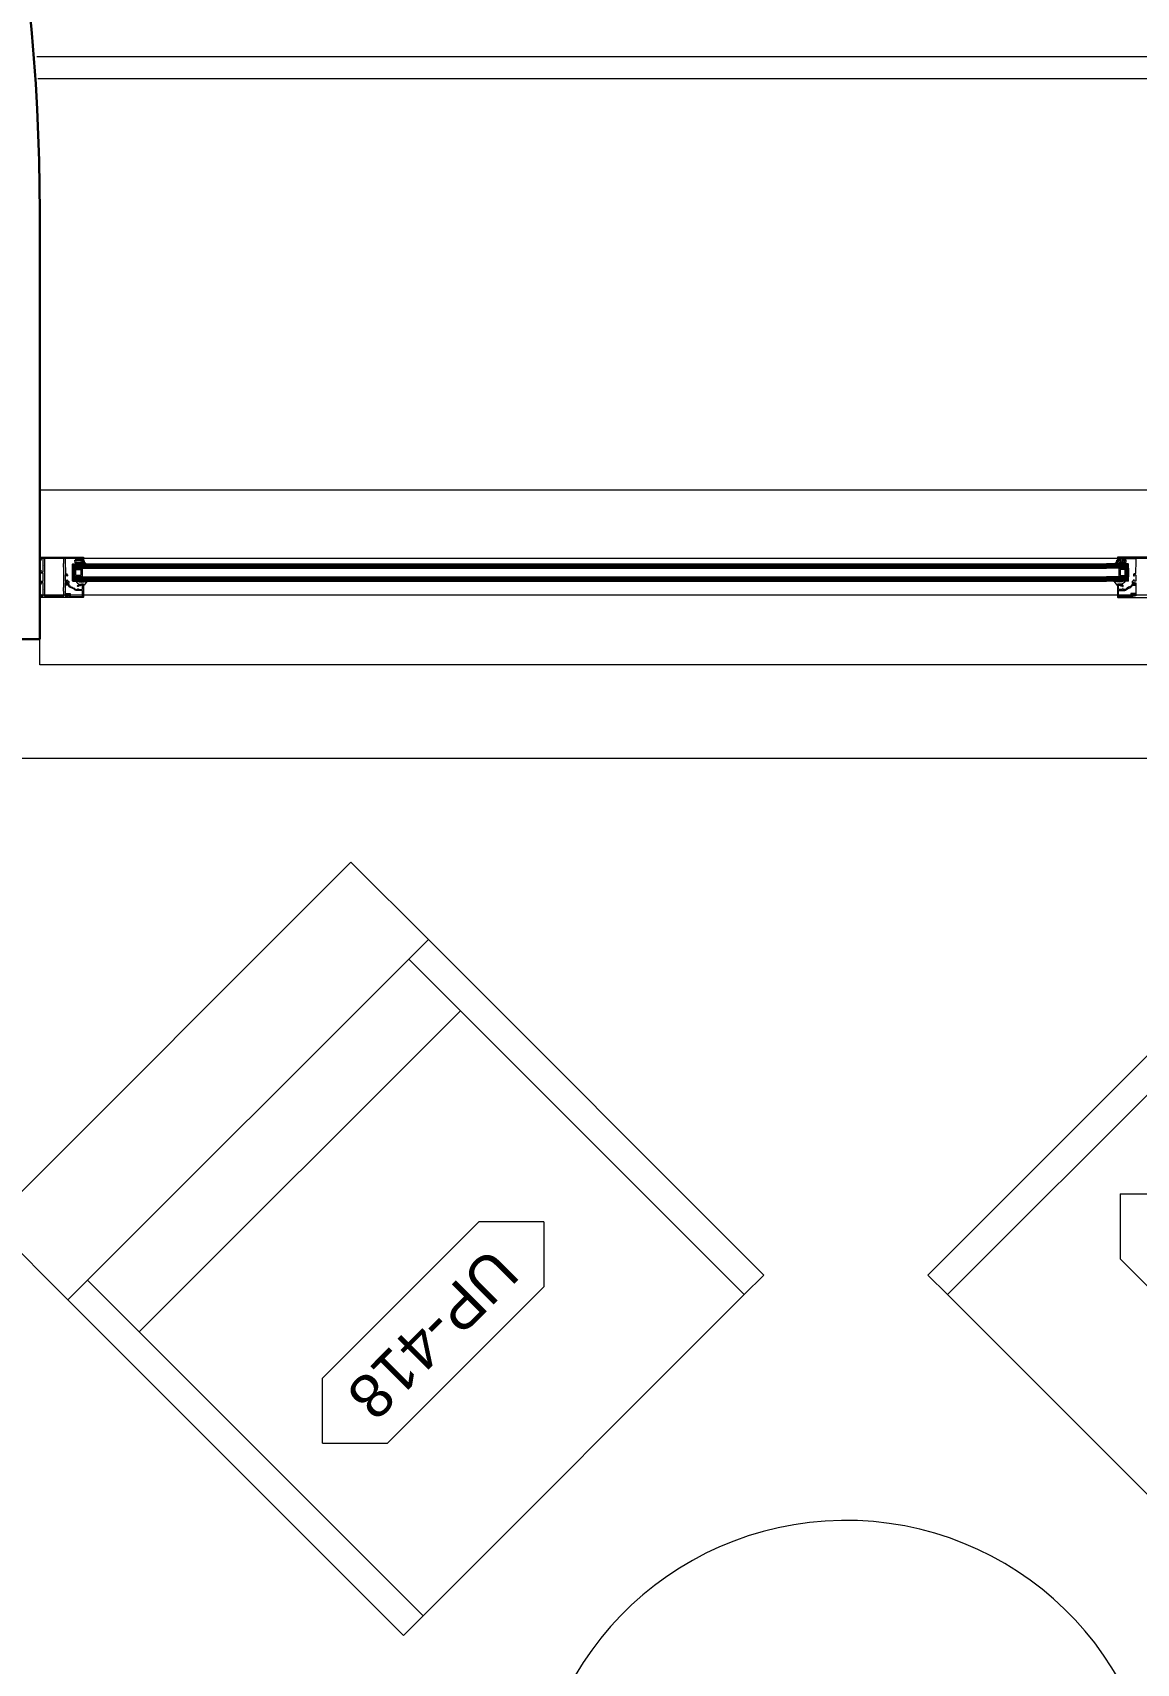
# Model space of a CAD drawing. Header units: centimetres. Extents: x 118932 to 154602, y -32682 to -23521.
# Drawn here: x 136102.9 to 136254.1, y -28229.7 to -28006.3 of the extents above; entities that cross this region are included whole.
import ezdxf

# ---------------------------------------------------------------- set-up
doc = ezdxf.new("R2010")
doc.units = ezdxf.units.CM
doc.header["$LTSCALE"] = 50
doc.header["$MEASUREMENT"] = 0
for name, color, linetype, lineweight, true_color in [('GEN_00_BL_Yazı', 7, 'Continuous', 0, 0x4f5250), ('GEN_02_TF_Mobilya', 7, 'Continuous', 5, 0x745e3d), ('GEN_02_TF_Pencere', 7, 'Continuous', 9, 0x6093ac), ('GEN_05_ML_Alçıpan_giydirme', 7, 'Continuous', 18, 0x7ebab5), ('GEN_05_ML_Mermer', 7, 'Continuous', 9, 0x9d8692), ('GEN_06_GR_İnce', 7, 'Continuous', 13, 0xb0b0a9), ('KALACAK DUVARLAR', 7, 'Continuous', 30, 0x005387)]:
    doc.layers.add(name, color=color, linetype=linetype, lineweight=lineweight, true_color=true_color)
doc.layers.add('GEN_02_TF_Halı', color=7, linetype='Continuous', lineweight=5, true_color=0x903373, transparency=0.8)
doc.styles.add('Arial_6', font='arial.ttf', dxfattribs={"height": 59.5325})

# ---------------------------------------------------------------- blocks, each defined once
blk = doc.blocks.new('A$C2D1B6976')
at = {"layer": 'GEN_06_GR_İnce'}
for p, q in [((31517.99, 10460.02), (30570.55, 10460.02)), ((31517.99, 10457.02), (30570.7, 10457.02)), ((31480.78, 10391.27), (30570.97, 10391.27)), ((31480.78, 10386.27), (30570.97, 10386.27))]:
    blk.add_line(p, q, dxfattribs=at)
blk = doc.blocks.new('KALACAK DUVARLAR LEVEL 0 A BLOK')
at = {"layer": 'KALACAK DUVARLAR'}
blk.add_lwpolyline([(60959.74, 9402.14), (60959.74, 9460.67, 0.998137), (60413.35, 9461.69, -0.998137), (60959.74, 9460.67)], format="xyb", close=True, dxfattribs=at)
blk.add_lwpolyline([(60441.48, 9461.67, -0.997962), (60931.61, 9460.67), (60763.1, 9460.67, 1), (60609.99, 9460.67), (60609.99, 9428.17), (60627.99, 9428.17), (60627.99, 9460.67, -1), (60745.1, 9460.67), (60745.1, 9442.37), (60931.61, 9442.37), (60931.61, 9402.14), (60959.74, 9402.14)], format="xyb", dxfattribs=at)
blk = doc.blocks.new('FFE Tag-Multi-MSD - FFE Tag-Multi-MSD-8152404-TYPE A-01 - FURNITURE PLAN')
blk.add_wipeout([(-8.761, 0), (-6.189, 2.572), (6.189, 2.572), (8.761, 0), (6.189, -2.572), (-6.189, -2.572)]).dxf.layer = 'GEN_00_BL_Yazı'
at = {"layer": 'GEN_00_BL_Yazı'}
for p, q in [((-8.761, 0), (-6.189, 2.572)), ((6.189, 2.572), (-6.189, 2.572)), ((8.761, 0), (6.189, 2.572)), ((-8.761, 0), (-6.189, -2.572)), ((8.761, 0), (6.189, -2.572)), ((-6.189, -2.572), (6.189, -2.572))]:
    blk.add_line(p, q, dxfattribs=at)
blk = doc.blocks.new('CS-415_CoffeeTable_86(R)x40(H)')
at = {"layer": 'GEN_02_TF_Mobilya'}
blk.add_arc((0, 0), 430, 180, 0, dxfattribs=at)
at = {"layer": 'GEN_00_BL_Yazı', "xscale": 24.48801272789196, "yscale": 24.48801272789196, "zscale": 24.48801272789196, "rotation": 180}
blk.add_blockref('FFE Tag-Multi-MSD - FFE Tag-Multi-MSD-8152404-TYPE A-01 - FURNITURE PLAN', (-7, 240.2), dxfattribs=at)
at = {"layer": 'GEN_02_TF_Mobilya'}
blk.add_arc((0, 0), 430, 0, 180, dxfattribs=at)
at = {"layer": 'GEN_00_BL_Yazı', "insert": (133, 211), "char_height": 60, "attachment_point": 1, "rotation": 180, "style": 'Arial_6'}
blk.add_mtext('CS-415', dxfattribs=at)
blk = doc.blocks.new('UP-418_LoungeChair')
at = {"layer": 'GEN_02_TF_Mobilya'}
for p, q in [((-349.2, 400), (-311.2, 400)), ((-349.2, -250.1), (-349.2, 400)), ((-311.2, 400), (311.2, 400)), ((-311.2, 400), (-311.2, -250.1)), ((311.2, 400), (349.2, 400)), ((311.2, -250.1), (311.2, 400)), ((349.2, 400), (349.2, -250.1)), ((-311.2, -150.1), (311.2, -150.1)), ((349.2, -250.1), (-349.2, -250.1)), ((-349.2, -250.1), (-349.2, -400.1)), ((349.2, -400.1), (349.2, -250.1)), ((-349.2, -400.1), (349.2, -400.1))]:
    blk.add_line(p, q, dxfattribs=at)
at = {"layer": 'GEN_00_BL_Yazı', "xscale": -24.48801272789196, "yscale": 24.48801272789196, "zscale": 24.48801272789196, "rotation": 180}
blk.add_blockref('FFE Tag-Multi-MSD - FFE Tag-Multi-MSD-8152404-TYPE A-01 - FURNITURE PLAN', (27, 135.2), dxfattribs=at)
at = {"layer": 'GEN_00_BL_Yazı', "insert": (-113, 106), "char_height": 60, "attachment_point": 7, "style": 'Arial_6'}
blk.add_mtext('UP-418', dxfattribs=at)
blk = doc.blocks.new('A blok level 0 tefriş')
at = {"layer": 'GEN_02_TF_Halı'}
blk.add_lwpolyline([(-904.21, 607.81), (-935.8, 607.81), (-935.8, 247.81), (-385.8, 247.81), (-385.8, 607.81), (-901.67, 607.81)], dxfattribs=at)
at = {"layer": 'GEN_02_TF_Mobilya', "xscale": 0.1, "yscale": 0.1, "zscale": 0.1, "rotation": 180.8149357733845}
blk.add_blockref('CS-415_CoffeeTable_86(R)x40(H)', (-512.22, 460.45), dxfattribs=at)
at = {"layer": 'GEN_02_TF_Mobilya'}
for p, xscale, yscale, zscale, rotation in [((-576.43, 540.66), 0.1, 0.1, 0.1, 225.0000000000001), ((-448, 540.66), 0.1000000000000003, 0.1000000000000003, 0.1000000000000003, 134.9999999999854)]:
    blk.add_blockref('UP-418_LoungeChair', p, dxfattribs=dict(at, xscale=xscale, yscale=yscale, zscale=zscale, rotation=rotation))
blk = doc.blocks.new('*U748')
at = {"color": 7, "linetype": 'Continuous'}
for p, q in [((1045.15, 471.700012), (1045.15, 483.700012)), ((1045.55, 471.700012), (1045.55, 483.700012)), ((1045.95, 471.700012), (1045.95, 483.700012)), ((1046.35, 471.700012), (1046.35, 483.700012)), ((1046.75, 471.700012), (1046.75, 483.700012)), ((1047.15, 471.700012), (1047.15, 483.700012)), ((1047.55, 482.500012), (1047.55, 483.700012)), ((1047.55, 471.700012), (1047.55, 472.900012)), ((1047.95, 482.900012), (1047.95, 483.700012)), ((1047.95, 471.700012), (1047.95, 472.500012)), ((1048.35, 483.300012), (1048.35, 483.700012)), ((1048.35, 471.700012), (1048.35, 472.100012)), ((1048.75, 483.690012), (1048.75, 483.700012)), ((1048.75, 471.700012), (1048.75, 471.710012))]:
    blk.add_line(p, q, dxfattribs=at)
blk = doc.blocks.new('P27_')
at = {"layer": 'GEN_02_TF_Pencere', "linetype": 'Continuous'}
for p, q in [((-374.67, 2.35), (-374.62, 2.4)), ((-374.67, 1.85), (-374.67, 2.35)), ((-374.67, 2.3), (-371.67, 2.3)), ((-374.62, 2.4), (-371.67, 2.4)), ((-371.67, 2.4), (-233, 2.4)), ((-371.67, 2.3), (-233, 2.3)), ((-230.05, 2.4), (-233, 2.4)), ((-230, 2.3), (-233, 2.3)), ((-231.89, 2.3), (-231.71, 2.51)), ((-231.62, 2.47), (-231.84, 2.26)), ((-231.59, 2.89), (-231.59, 2.89)), ((-231.53, 2.89), (-231.53, 2.83)), ((-231.5, 2.8), (-231.2, 2.8)), ((-231.36, 2.7), (-231.49, 2.7)), ((-231.34, 2.4), (-231.45, 2.4)), ((-231.42, 2.48), (-231.35, 2.48)), ((-231.3, 2.51), (-231.27, 2.59)), ((-231.28, 2.67), (-231.28, 2.67)), ((-231.26, 2.98), (-231.1, 3.08)), ((-231.2, 2.91), (-231.24, 2.91)), ((-231.2, 2.57), (-231.24, 2.46)), ((-231.2, 2.8), (-231.2, 2.91)), ((-231, 2.6), (-231.15, 2.6)), ((-231.12, 2.99), (-231.12, 2.83)), ((-231.12, 2.99), (-231.12, 2.99)), ((-231.12, 2.43), (-231.01, 2.56)), ((-231.1, 3.08), (-230.85, 3.08)), ((-230.79, 2.6), (-231.1, 2.41)), ((-230.86, 3.01), (-231.09, 3.01)), ((-231.09, 2.8), (-230.86, 2.8)), ((-230.87, 2.43), (-230.76, 2.56)), ((-230.85, 3.08), (-230.69, 2.98)), ((-230.54, 2.6), (-230.85, 2.41)), ((-230.83, 2.83), (-230.83, 2.99)), ((-230.75, 2.6), (-230.79, 2.6)), ((-230.71, 2.91), (-230.75, 2.91)), ((-230.75, 2.91), (-230.75, 2.8)), ((-230.75, 2.8), (-230.36, 2.8)), ((-230.62, 2.43), (-230.51, 2.56)), ((-230.37, 2.55), (-230.6, 2.41)), ((-230.5, 2.6), (-230.54, 2.6)), ((-230.33, 2.77), (-230.33, 2.62)), ((-230, 2.35), (-230.05, 2.4)), ((-230, 1.85), (-230, 2.35)), ((-374.67, 2.2), (-371.67, 2.2)), ((-374.67, 2.1), (-371.67, 2.1)), ((-374.67, 2), (-371.67, 2)), ((-374.67, 1.9), (-371.67, 1.9)), ((-374.62, 1.8), (-374.67, 1.85)), ((-374.67, 0.55), (-374.62, 0.6)), ((-374.67, 0.05), (-374.67, 0.55)), ((-374.67, 0.5), (-371.67, 0.5)), ((-374.67, 0.4), (-371.67, 0.4)), ((-374.67, 0.3), (-371.67, 0.3)), ((-374.67, 0.2), (-371.67, 0.2)), ((-374.67, 0.1), (-371.67, 0.1)), ((-374.62, 0), (-374.67, 0.05)), ((-374.62, 1.8), (-371.67, 1.8)), ((-374.62, 0.6), (-371.67, 0.6)), ((-374.62, 0), (-371.67, 0)), ((-374.37, 1.62), (-374.22, 1.77)), ((-374.37, 0.78), (-374.37, 1.62)), ((-374.22, 0.63), (-374.37, 0.78)), ((-374.22, 1.77), (-373.37, 1.77)), ((-374.22, 1.52), (-374.12, 1.62)), ((-374.22, 0.88), (-374.22, 1.52)), ((-374.12, 0.78), (-374.22, 0.88)), ((-373.37, 0.63), (-374.22, 0.63)), ((-374.12, 1.62), (-373.52, 1.62)), ((-373.52, 0.78), (-374.12, 0.78)), ((-373.52, 1.62), (-373.52, 0.78)), ((-373.37, 1.77), (-373.37, 0.63)), ((-371.67, 2.2), (-233, 2.2)), ((-371.67, 2.1), (-233, 2.1)), ((-371.67, 2), (-233, 2)), ((-371.67, 1.9), (-233, 1.9)), ((-371.67, 1.8), (-233, 1.8)), ((-371.67, 0.6), (-233, 0.6)), ((-371.67, 0.5), (-233, 0.5)), ((-371.67, 0.4), (-233, 0.4)), ((-371.67, 0.3), (-233, 0.3)), ((-371.67, 0.2), (-233, 0.2)), ((-371.67, 0.1), (-233, 0.1)), ((-371.67, 0), (-233, 0)), ((-230, 2.2), (-233, 2.2)), ((-230, 2.1), (-233, 2.1)), ((-230, 2), (-233, 2)), ((-230, 1.9), (-233, 1.9)), ((-230.05, 1.8), (-233, 1.8)), ((-230.05, 0.6), (-233, 0.6)), ((-230, 0.5), (-233, 0.5)), ((-230, 0.4), (-233, 0.4)), ((-230, 0.3), (-233, 0.3)), ((-230, 0.2), (-233, 0.2)), ((-230, 0.1), (-233, 0.1)), ((-230.05, 0), (-233, 0)), ((-230.45, 1.77), (-231.3, 1.77)), ((-231.3, 1.77), (-231.3, 0.63)), ((-231.3, 0.63), (-230.45, 0.63)), ((-230.55, 1.62), (-231.15, 1.62)), ((-231.15, 1.62), (-231.15, 0.78)), ((-231.15, 0.78), (-230.55, 0.78)), ((-230.45, 1.52), (-230.55, 1.62)), ((-230.55, 0.78), (-230.45, 0.88)), ((-230.3, 1.62), (-230.45, 1.77)), ((-230.45, 0.88), (-230.45, 1.52)), ((-230.45, 0.63), (-230.3, 0.78)), ((-230.23, 1.65), (-230.38, 1.8)), ((-230.38, 1.8), (-230, 1.8)), ((-230.38, 0.6), (-230.23, 0.75)), ((-230, 0.6), (-230.38, 0.6)), ((-230.36, 1.78), (-230.36, 1.8)), ((-230.36, 0.6), (-230.36, 0.61)), ((-230.32, 1.74), (-230.32, 1.8)), ((-230.32, 0.6), (-230.32, 0.65)), ((-230.3, 0.78), (-230.3, 1.62)), ((-230.28, 1.7), (-230.28, 1.8)), ((-230.28, 0.6), (-230.28, 0.69)), ((-230.24, 1.66), (-230.24, 1.8)), ((-230.24, 0.6), (-230.24, 0.73)), ((-230.23, 0.75), (-230.23, 1.65)), ((-230.2, 0.6), (-230.2, 1.8)), ((-230.16, 0.6), (-230.16, 1.8)), ((-230.12, 0.6), (-230.12, 1.8)), ((-230.08, 0.6), (-230.08, 1.8)), ((-230.05, 1.8), (-230, 1.85)), ((-230, 0.55), (-230.05, 0.6)), ((-230.05, 0), (-230, 0.05)), ((-230.04, 0.6), (-230.04, 1.8)), ((-230, 0.6), (-230, 1.8)), ((-230, 1.8), (-230, 0.6)), ((-230, 0.6), (-230, 0.6)), ((-230, 0.05), (-230, 0.55)), ((-231.95, -0.05), (-231.58, -0.54)), ((-231.95, -0.05), (-231.95, -0.05)), ((-231.49, -0.52), (-231.5, -0.43)), ((-231.46, -0.4), (-231.28, -0.39))]:
    blk.add_line(p, q, dxfattribs=at)
at = {"layer": 'GEN_02_TF_Pencere', "linetype": 'Continuous', "extrusion": (0, 0, -1)}
for p, q in [((-374.34, 2.77), (-374.34, 2.62)), ((-373.92, 2.8), (-374.31, 2.8)), ((-374.3, 2.55), (-374.07, 2.41)), ((-374.16, 2.6), (-374.13, 2.6)), ((-374.05, 2.43), (-374.15, 2.56)), ((-374.12, 2.6), (-373.82, 2.41)), ((-373.82, 3.08), (-373.98, 2.98)), ((-373.96, 2.91), (-373.92, 2.91)), ((-373.92, 2.91), (-373.92, 2.8)), ((-373.91, 2.6), (-373.88, 2.6)), ((-373.8, 2.43), (-373.9, 2.56)), ((-373.87, 2.6), (-373.57, 2.41)), ((-373.84, 2.83), (-373.84, 2.99)), ((-373.57, 3.08), (-373.82, 3.08)), ((-373.81, 3.01), (-373.58, 3.01)), ((-373.58, 2.8), (-373.81, 2.8)), ((-373.66, 2.6), (-373.52, 2.6)), ((-373.55, 2.43), (-373.65, 2.56)), ((-373.4, 2.98), (-373.57, 3.08)), ((-373.55, 2.99), (-373.55, 2.83)), ((-373.55, 2.99), (-373.55, 2.99)), ((-373.47, 2.8), (-373.47, 2.91)), ((-373.47, 2.91), (-373.43, 2.91)), ((-373.17, 2.8), (-373.47, 2.8)), ((-373.47, 2.57), (-373.42, 2.46)), ((-373.37, 2.51), (-373.4, 2.59)), ((-373.39, 2.67), (-373.39, 2.67)), ((-373.33, 2.4), (-373.22, 2.4)), ((-373.24, 2.48), (-373.32, 2.48)), ((-373.3, 2.7), (-373.18, 2.7)), ((-373.14, 2.89), (-373.14, 2.83)), ((-373.08, 2.89), (-373.08, 2.89)), ((-373.05, 2.47), (-372.83, 2.26)), ((-372.77, 2.3), (-372.95, 2.51)), ((-373.21, -0.4), (-373.38, -0.39)), ((-373.18, -0.52), (-373.17, -0.43)), ((-372.71, -0.05), (-373.08, -0.54)), ((-372.71, -0.05), (-372.71, -0.05))]:
    blk.add_line(p, q, dxfattribs=at)
at = {"layer": 'GEN_02_TF_Pencere', "linetype": 'Continuous'}
for points in [[(-379.16, 3.3), (-373.18, 3.3, -0.414213), (-373.17, 3.29), (-373.17, 2.81, -0.414213), (-373.18, 2.8), (-373.4, 2.8, -0.414213), (-373.47, 2.87), (-373.47, 2.89, -0.414213), (-373.46, 2.9), (-373.36, 2.9, 0.414213), (-373.31, 2.95), (-373.31, 3.1, 0.414213), (-373.36, 3.15), (-374.03, 3.15, 0.414213), (-374.08, 3.1), (-374.08, 2.95, 0.414213), (-374.03, 2.9), (-373.93, 2.9, -0.414213), (-373.92, 2.89), (-373.92, 2.87, -0.414213), (-373.99, 2.8), (-374.3, 2.8, -0.414213), (-374.35, 2.85), (-374.35, 2.9), (-374.25, 2.9, 0.414213), (-374.22, 2.93), (-374.22, 3.09, 0.414213), (-374.25, 3.12), (-375.64, 3.12, 0.414213), (-375.67, 3.09), (-375.67, 2.78), (-375.62, 1.06, 0.405845), (-375.57, 1.01), (-375.47, 1.01, -0.414213), (-375.35, 0.89), (-375.35, 0.8, -0.414213), (-375.45, 0.7), (-375.46, 0.7, -0.414213), (-375.47, 0.71), (-375.47, 0.86, 0.414213), (-375.5, 0.89), (-375.64, 0.89, 0.414213), (-375.67, 0.86), (-375.67, 0.03, 0.414213), (-375.64, 0), (-375.5, 0, 0.414213), (-375.47, 0.03), (-375.47, 0.18, -0.414213), (-375.45, 0.2), (-375.43, 0.2, -0.414213), (-375.35, 0.12), (-375.35, 0.03, 0.414213), (-375.32, 0), (-375.25, 0, -0.414213), (-375.17, -0.08), (-375.17, -0.25, -0.414213), (-375.32, -0.4), (-375.36, -0.4, -0.414213), (-375.37, -0.39), (-375.37, -0.33, -0.366001), (-375.34, -0.3, 0.365946), (-375.32, -0.27), (-375.32, -0.18, 0.414213), (-375.35, -0.15), (-375.46, -0.15, 0.365946), (-375.49, -0.18, -0.365946), (-375.52, -0.2), (-375.64, -0.2, 0.414213), (-375.67, -0.23), (-375.67, -1.07), (-375.7, -1.1), (-375.67, -1.13), (-375.67, -1.97, 0.414213), (-375.64, -2), (-375.52, -2, -0.365946), (-375.49, -2.03, 0.365946), (-375.46, -2.05), (-375.35, -2.05, 0.414213), (-375.32, -2.02), (-375.32, -1.93, 0.365946), (-375.34, -1.9, -0.366001), (-375.37, -1.87), (-375.37, -1.81, -0.414213), (-375.36, -1.8), (-375.32, -1.8, -0.414213), (-375.17, -1.95), (-375.17, -2.19, -0.414213), (-375.18, -2.2), (-379.16, -2.2, -0.414213), (-379.17, -2.19), (-379.17, -1.95, -0.414213), (-379.02, -1.8), (-378.98, -1.8, -0.414213), (-378.97, -1.81), (-378.97, -1.87, -0.366001), (-378.99, -1.9, 0.365946), (-379.02, -1.93), (-379.02, -2.02, 0.414213), (-378.99, -2.05), (-378.88, -2.05, 0.365946), (-378.85, -2.03, -0.365946), (-378.82, -2), (-378.7, -2, 0.414213), (-378.67, -1.97), (-378.67, -1.13), (-378.64, -1.1), (-378.67, -1.07), (-378.67, -0.23, 0.414213), (-378.7, -0.2), (-378.82, -0.2, -0.365946), (-378.85, -0.18, 0.365946), (-378.88, -0.15), (-378.99, -0.15, 0.414213), (-379.02, -0.18), (-379.02, -0.27, 0.365946), (-378.99, -0.3, -0.366001), (-378.97, -0.33), (-378.97, -0.39, -0.414213), (-378.98, -0.4), (-379.02, -0.4, -0.414213), (-379.17, -0.25), (-379.17, -0.08, -0.414222), (-379.09, 0), (-378.7, 0, 0.414213), (-378.67, 0.03), (-378.67, 1.07, 0.414213), (-378.7, 1.1), (-379.16, 1.1, -0.414213), (-379.17, 1.11), (-379.17, 1.35, -0.414213), (-379.02, 1.5), (-378.98, 1.5, -0.414213), (-378.97, 1.49), (-378.97, 1.43, -0.365946), (-378.99, 1.4, 0.365946), (-379.02, 1.37), (-379.02, 1.28, 0.414213), (-378.99, 1.25), (-378.88, 1.25, 0.365946), (-378.85, 1.27, -0.365946), (-378.82, 1.3), (-378.7, 1.3, 0.414213), (-378.67, 1.33), (-378.67, 2.17), (-378.64, 2.2), (-378.67, 2.23), (-378.67, 3.07, 0.414213), (-378.7, 3.1), (-378.82, 3.1, -0.365946), (-378.85, 3.12, 0.365946), (-378.88, 3.15), (-378.99, 3.15, 0.414213), (-379.02, 3.12), (-379.02, 3.03, 0.365946), (-378.99, 3, -0.365946), (-378.97, 2.97), (-378.97, 2.91, -0.414213), (-378.98, 2.9), (-379.02, 2.9, -0.414213), (-379.17, 3.05), (-379.17, 3.29), (-379.16, 3.3)], [(-373.2, -2.2), (-375.12, -2.2, -0.414213), (-375.15, -2.17), (-375.15, -2.11, -0.414213), (-375.12, -2.08), (-375.1, -2.08), (-375.1, -1.78), (-375.37, -1.78), (-375.39, -1.81, -0.414213), (-375.43, -1.83), (-375.6, -1.73, -0.767327), (-375.58, -1.66), (-375.08, -1.66, -0.414213), (-374.98, -1.76), (-374.98, -2.03, 0.414213), (-374.93, -2.08), (-373.34, -2.08, 0.414213), (-373.29, -2.03), (-373.29, -1.34, 0.414213), (-373.39, -1.24), (-374.19, -1.24, -0.206043), (-374.42, -1.14, 0.159514), (-374.86, -0.9, -0.197358), (-375.07, -0.77), (-375.18, -0.62, 0.244575), (-375.32, -0.54), (-375.6, -0.54, -0.767327), (-375.63, -0.44), (-375.43, -0.32, -0.577351), (-375.39, -0.35), (-375.39, -0.42), (-375.32, -0.42, -0.244575), (-375.08, -0.55), (-374.97, -0.7, 0.197358), (-374.84, -0.78, -0.159514), (-374.34, -1.06, 0.206043), (-374.19, -1.12), (-374, -1.12, 0.414206), (-373.97, -1.09), (-373.97, -1.05, -0.414207), (-373.94, -1.02), (-373.9, -1.02, -0.414197), (-373.87, -1.05), (-373.87, -1.07, 0.414213), (-373.82, -1.12), (-373.39, -1.12, 0.414213), (-373.29, -1.02), (-373.29, -0.57, 0.414213), (-373.34, -0.52), (-373.39, -0.52, 0.127549), (-373.42, -0.53, -0.098841), (-373.84, -0.66, 0.366972), (-373.87, -0.69, -0.399303), (-373.9, -0.72), (-373.94, -0.72, -0.414213), (-373.97, -0.69), (-373.97, -0.6, -0.400156), (-373.92, -0.55, 0.114883), (-373.48, -0.42, -0.126996), (-373.39, -0.4), (-373.2, -0.4, -0.414213), (-373.17, -0.43), (-373.17, -2.17, -0.414213), (-373.2, -2.2)]]:
    blk.add_lwpolyline(points, format="xyb", close=True, dxfattribs=at)
for points in [[(-375.85, 3.12), (-378.49, 3.12), (-378.49, -2.02), (-375.85, -2.02), (-375.85, -1.35), (-375.89, -1.35), (-375.89, -0.85), (-375.85, -0.85), (-375.85, 1.95), (-375.89, 1.95), (-375.89, 2.45), (-375.85, 2.45), (-375.85, 3.12)], [(-374.67, 0.6), (-374.29, 0.6), (-374.44, 0.75), (-374.44, 1.65), (-374.29, 1.8), (-374.67, 1.8), (-374.67, 0.6)]]:
    blk.add_lwpolyline(points, close=True, dxfattribs=at)
at = {"layer": 'GEN_02_TF_Pencere', "linetype": 'Continuous', "extrusion": (0, 0, -1)}
blk.add_lwpolyline([(223.51, 3.3), (231.49, 3.3, -0.414214), (231.5, 3.29), (231.5, 2.81, -0.414214), (231.49, 2.8), (231.27, 2.8, -0.414213), (231.2, 2.87), (231.2, 2.89, -0.414214), (231.21, 2.9), (231.31, 2.9, 0.414213), (231.36, 2.95), (231.36, 3.07, 0.414213), (231.31, 3.12), (230.64, 3.12, 0.414213), (230.59, 3.07), (230.59, 2.95, 0.414213), (230.64, 2.9), (230.74, 2.9, -0.414214), (230.75, 2.89), (230.75, 2.87, -0.414213), (230.68, 2.8), (230.37, 2.8, -0.414213), (230.32, 2.85), (230.32, 2.9), (230.42, 2.9, 0.414213), (230.45, 2.93), (230.45, 3.09, 0.414213), (230.42, 3.12), (229.03, 3.12, 0.414213), (229, 3.09), (229, 2.78), (229.05, 1.06, 0.405845), (229.1, 1.01), (229.2, 1.01, -0.414213), (229.32, 0.89), (229.32, 0.8, -0.414213), (229.22, 0.7), (229.21, 0.7, -0.414214), (229.2, 0.71), (229.2, 0.86, 0.414213), (229.17, 0.89), (229.03, 0.89, 0.414213), (229, 0.86), (229, 0.03, 0.414213), (229.03, 0), (229.17, 0, 0.414213), (229.2, 0.03), (229.2, 0.18, -0.414213), (229.22, 0.2), (229.24, 0.2, -0.414213), (229.32, 0.12), (229.32, 0.03, 0.414213), (229.35, 0), (229.42, 0, -0.414213), (229.5, -0.08), (229.5, -0.25, -0.414213), (229.35, -0.4), (229.31, -0.4, -0.414214), (229.3, -0.39), (229.3, -0.33, -0.366001), (229.33, -0.3, 0.365946), (229.35, -0.27), (229.35, -0.18, 0.414213), (229.32, -0.15), (229.21, -0.15, 0.365946), (229.18, -0.18, -0.365946), (229.15, -0.2), (229.03, -0.2, 0.414213), (229, -0.23), (229, -1.07), (228.97, -1.1), (229, -1.13), (229, -1.97, 0.414213), (229.03, -2), (229.15, -2, -0.365946), (229.18, -2.03, 0.365946), (229.21, -2.05), (229.32, -2.05, 0.414213), (229.35, -2.02), (229.35, -1.93, 0.365946), (229.33, -1.9, -0.366001), (229.3, -1.87), (229.3, -1.81, -0.414214), (229.31, -1.8), (229.35, -1.8, -0.414213), (229.5, -1.95), (229.5, -2.19), (229.49, -2.2), (229.49, -2.2), (225.51, -2.2, -0.414214)], format="xyb", dxfattribs=at)
blk.add_lwpolyline([(231.47, -2.2), (229.55, -2.2, -0.414213), (229.52, -2.17), (229.52, -2.11, -0.414213), (229.55, -2.08), (229.57, -2.08), (229.57, -1.78), (229.3, -1.78), (229.28, -1.81, -0.414213), (229.24, -1.83), (229.07, -1.73, -0.767327), (229.09, -1.66), (229.59, -1.66, -0.414213), (229.69, -1.76), (229.69, -2.03, 0.414213), (229.74, -2.08), (231.33, -2.08, 0.414213), (231.38, -2.03), (231.38, -1.34, 0.414213), (231.28, -1.24), (230.47, -1.24, -0.206043), (230.24, -1.14, 0.159514), (229.8, -0.9, -0.197358), (229.6, -0.77), (229.49, -0.62, 0.244575), (229.34, -0.54), (229.06, -0.54, -0.767327), (229.04, -0.44), (229.24, -0.32, -0.577351), (229.28, -0.35), (229.28, -0.42), (229.34, -0.42, -0.244575), (229.59, -0.55), (229.7, -0.7, 0.197358), (229.83, -0.78, -0.159514), (230.33, -1.06, 0.206043), (230.47, -1.12), (230.67, -1.12, 0.414206), (230.7, -1.09), (230.7, -1.05, -0.414207), (230.73, -1.02), (230.77, -1.02, -0.414197), (230.8, -1.05), (230.8, -1.07, 0.414213), (230.85, -1.12), (231.28, -1.12, 0.414213), (231.38, -1.02), (231.38, -0.57, 0.414213), (231.33, -0.52), (231.28, -0.52, 0.127549), (231.24, -0.53, -0.098841), (230.83, -0.66, 0.366972), (230.8, -0.69, -0.399303), (230.77, -0.72), (230.73, -0.72, -0.414213), (230.7, -0.69), (230.7, -0.6, -0.400156), (230.75, -0.55, 0.114883), (231.18, -0.42, -0.126996), (231.28, -0.4), (231.47, -0.4, -0.414213), (231.5, -0.43), (231.5, -2.17, -0.414213), (231.47, -2.2)], format="xyb", close=True, dxfattribs=at)
at = {"layer": 'GEN_02_TF_Pencere', "linetype": 'Continuous'}
blk.add_arc((-379.16, 3.29), 0.01, 90, 180, dxfattribs=at)
at = {"layer": 'GEN_02_TF_Pencere', "linetype": 'Continuous', "extrusion": (0, 0, -1)}
for centre, major_axis, ratio, start_param, end_param in [((-374.31, 2.77), (0.03, 0), 0.881548, 3.141592, 4.71239), ((-374.24, 2.62), (-0.1, 0), 0.881548, -0.960778, 0.000001), ((-374.16, 2.58), (0.02, 0), 0.881548, 1.454902, 4.712389), ((-374.16, 2.55), (0.01, 0), 0.881548, 4.596502, 5.671923), ((-374.13, 2.59), (-0.01, 0), 0.881548, 1.570794, 2.180812), ((-374.06, 2.42), (0.015, 0), 0.881548, -0.611272, 2.180814), ((-373.96, 2.95), (0.04, 0), 0.881548, 1.570797, 4.088726), ((-373.91, 2.58), (0.02, 0), 0.881548, 1.454902, 4.712389), ((-373.91, 2.55), (0.01, 0), 0.881548, 4.596502, 5.671923), ((-373.88, 2.59), (-0.01, 0), 0.881548, 1.570794, 2.180812), ((-373.81, 2.99), (0.03, 0), 0.881548, 3.141592, 4.71239), ((-373.81, 2.83), (-0.03, 0), 0.881548, 4.712388, 6.283186), ((-373.81, 2.42), (-0.015, 0), 0.881548, 2.53012, 5.322406), ((-373.66, 2.58), (0.02, 0), 0.881548, 1.454902, 4.712389), ((-373.66, 2.55), (0.01, 0), 0.881548, 4.596502, 5.671923), ((-373.58, 2.99), (0.03, 0), 0.881548, 4.712388, 6.283186), ((-373.58, 2.83), (-0.03, 0), 0.881548, 3.141592, 4.71239), ((-373.56, 2.42), (0.015, 0), 0.881548, -0.611272, 2.180814), ((-373.52, 2.55), (0.05, 0), 0.881548, -1.570796, -0.352086), ((-373.43, 2.95), (-0.04, 0), 0.881548, 2.194458, 4.712387), ((-373.33, 2.49), (0.1, 0), 0.881548, 1.570796, 2.789507), ((-373.3, 2.62), (-0.1, 0), 0.881548, -0.352086, 0.609357), ((-373.3, 2.62), (-0.1, 0), 0.881548, 0.609354, 1.570797), ((-373.32, 2.53), (0.05, 0), 0.881548, 1.570796, 2.789507), ((-373.24, 2.53), (-0.05, 0), 0.881548, 3.714945, 4.712391), ((-373.22, 2.49), (0.1, 0), 0.881548, 0.433927, 1.570797), ((-373.08, 2.44), (-0.14, 0), 0.881548, 0.573351, 1.194096), ((-373.18, 2.66), (-0.05, 0), 0.881548, 1.570795, 2.942487), ((-373.17, 2.83), (0.03, 0), 0.881548, -0.000001, 1.570797), ((-373.11, 2.89), (-0.03, 0), 0.881548, 0, 2.964786), ((-373.15, 2.59), (-0.05, 0), 0.881548, 2.816668, 4.335689), ((-372.55, 2.77), (-0.59, 0), 0.881548, -0.324924, -0.199106), ((-373.08, 2.44), (0.05, 0), 0.881548, 3.57552, 5.530262), ((-368.78, 3.41), (-4.34, 0), 0.881548, -0.190542, -0.136677), ((-372.55, 2.77), (-0.5, 0), 0.881548, -0.628332, -0.190544), ((-372.8, 2.28), (0.0344, 0), 0.881548, -0.613462, 2.341422), ((-231.91, -0.04), (0.05, 0), 0.716531, 2.643586, 5.218855), ((-230.55, -0.04), (-0.05, 0), 0.716531, 1.062932, 3.44045), ((-231.23, 0.84), (1.35, 0), 0.716531, 1.062933, 2.077261), ((-231.54, -0.52), (0.05, 0), 0.716531, -0.057478, 2.643585), ((-231.46, -0.43), (-0.04, 0), 0.716531, -0.057477, 1.513321), ((-231.27, -0.53), (-0.2, 0), 0.716531, 1.513318, 1.812654), ((-231.08, 0.01), (-0.589, 0), 0.716531, 4.632733, 4.954247), ((-231.05, -0.26), (0.2, 0), 0.716531, 1.257602, 1.49114), ((-231.22, 0.11), (0.75, 0), 0.716531, 0.298857, 1.257602)]:
    blk.add_ellipse(centre, major_axis=major_axis, ratio=ratio, start_param=start_param, end_param=end_param, dxfattribs=at)
at = {"layer": 'GEN_02_TF_Pencere', "linetype": 'Continuous'}
for centre, major_axis, ratio, start_param, end_param in [((-231.86, 2.28), (-0.0344, 0), 0.881548, -0.613462, 2.341422), ((-232.12, 2.77), (0.5, 0), 0.881548, -0.628332, -0.190544), ((-235.89, 3.41), (4.34, 0), 0.881548, -0.190542, -0.136677), ((-231.58, 2.44), (-0.05, 0), 0.881548, 3.57552, 5.530262), ((-231.56, 2.89), (0.03, 0), 0.881548, 0, 2.964786), ((-231.51, 2.59), (0.05, 0), 0.881548, 2.816668, 4.335689), ((-232.12, 2.77), (0.59, 0), 0.881548, -0.324924, -0.199106), ((-231.49, 2.66), (0.05, 0), 0.881548, 1.570795, 2.942487), ((-231.45, 2.49), (-0.1, 0), 0.881548, 0.433927, 1.570797), ((-231.5, 2.83), (-0.03, 0), 0.881548, -0.000001, 1.570797), ((-231.58, 2.44), (0.14, 0), 0.881548, 0.573351, 1.194096), ((-231.42, 2.53), (0.05, 0), 0.881548, 3.714945, 4.712391), ((-231.36, 2.62), (0.1, 0), 0.881548, 0.609354, 1.570797), ((-231.35, 2.53), (-0.05, 0), 0.881548, 1.570796, 2.789507), ((-231.34, 2.49), (-0.1, 0), 0.881548, 1.570796, 2.789507), ((-231.24, 2.95), (0.04, 0), 0.881548, 2.194458, 4.712387), ((-231.36, 2.62), (0.1, 0), 0.881548, -0.352086, 0.609357), ((-231.15, 2.55), (-0.05, 0), 0.881548, -1.570796, -0.352086), ((-231.09, 2.99), (-0.03, 0), 0.881548, 4.712388, 6.283186), ((-231.09, 2.83), (0.03, 0), 0.881548, 3.141592, 4.71239), ((-231.11, 2.42), (-0.015, 0), 0.881548, -0.611272, 2.180814), ((-231, 2.58), (-0.02, 0), 0.881548, 1.454902, 4.712389), ((-231.01, 2.55), (-0.01, 0), 0.881548, 4.596502, 5.671923), ((-230.86, 2.42), (0.015, 0), 0.881548, 2.53012, 5.322406), ((-230.86, 2.99), (-0.03, 0), 0.881548, 3.141592, 4.71239), ((-230.86, 2.83), (0.03, 0), 0.881548, 4.712388, 6.283186), ((-230.79, 2.59), (0.01, 0), 0.881548, 1.570794, 2.180812), ((-230.75, 2.58), (-0.02, 0), 0.881548, 1.454902, 4.712389), ((-230.76, 2.55), (-0.01, 0), 0.881548, 4.596502, 5.671923), ((-230.71, 2.95), (-0.04, 0), 0.881548, 1.570797, 4.088726), ((-230.61, 2.42), (-0.015, 0), 0.881548, -0.611272, 2.180814), ((-230.54, 2.59), (0.01, 0), 0.881548, 1.570794, 2.180812), ((-230.5, 2.58), (-0.02, 0), 0.881548, 1.454902, 4.712389), ((-230.51, 2.55), (-0.01, 0), 0.881548, 4.596502, 5.671923), ((-230.43, 2.62), (0.1, 0), 0.881548, -0.960778, 0.000001), ((-230.36, 2.77), (-0.03, 0), 0.881548, 3.141592, 4.71239), ((-374.11, -0.04), (0.05, 0), 0.716531, 1.062932, 3.44045), ((-372.76, -0.04), (-0.05, 0), 0.716531, 2.643586, 5.218855), ((-373.45, 0.11), (-0.75, 0), 0.716531, 0.298857, 1.257602), ((-373.43, 0.84), (-1.35, 0), 0.716531, 1.062933, 2.077261), ((-373.62, -0.26), (-0.2, 0), 0.716531, 1.257602, 1.49114), ((-373.58, 0.01), (0.589, 0), 0.716531, 4.632733, 4.954247), ((-373.4, -0.53), (0.2, 0), 0.716531, 1.513318, 1.812654), ((-373.21, -0.43), (0.04, 0), 0.716531, -0.057477, 1.513321), ((-373.13, -0.52), (-0.05, 0), 0.716531, -0.057478, 2.643585)]:
    blk.add_ellipse(centre, major_axis=major_axis, ratio=ratio, start_param=start_param, end_param=end_param, dxfattribs=at)
at = {"layer": 'GEN_05_ML_Mermer'}
blk.add_lwpolyline([(-379.17, 12.55), (530.82, 12.55), (530.82, -11.45), (-379.17, -11.45)], close=True, dxfattribs=at)
at = {"layer": 'GEN_02_TF_Pencere', "xscale": 0.1, "yscale": 0.1, "zscale": 0.1}
blk.add_blockref('*U748', (-479.17, -46.57), dxfattribs=at)
blk = doc.blocks.new('DOGRAMA LEVEL 0 A BLOK')
at = {"layer": 'GEN_05_ML_Alçıpan_giydirme', "color": 1}
blk.add_blockref('P27_', (1868.01, 4.45), dxfattribs=at)

msp = doc.modelspace()

# ---------------------------------------------------------------- block references
for name, p in [('KALACAK DUVARLAR LEVEL 0 A BLOK', (75144.13, -37491.52)), ('A$C2D1B6976', (105532.9, -38469.64))]:
    msp.add_blockref(name, p)

# ---------------------------------------------------------------- next in the draw order: block references
msp.add_blockref('A blok level 0 tefriş', (136726.54, -28713.57))

# ---------------------------------------------------------------- next in the draw order: block references
msp.add_blockref('DOGRAMA LEVEL 0 A BLOK', (134615.02, -28085.92))

doc.saveas('drawing.dxf')
